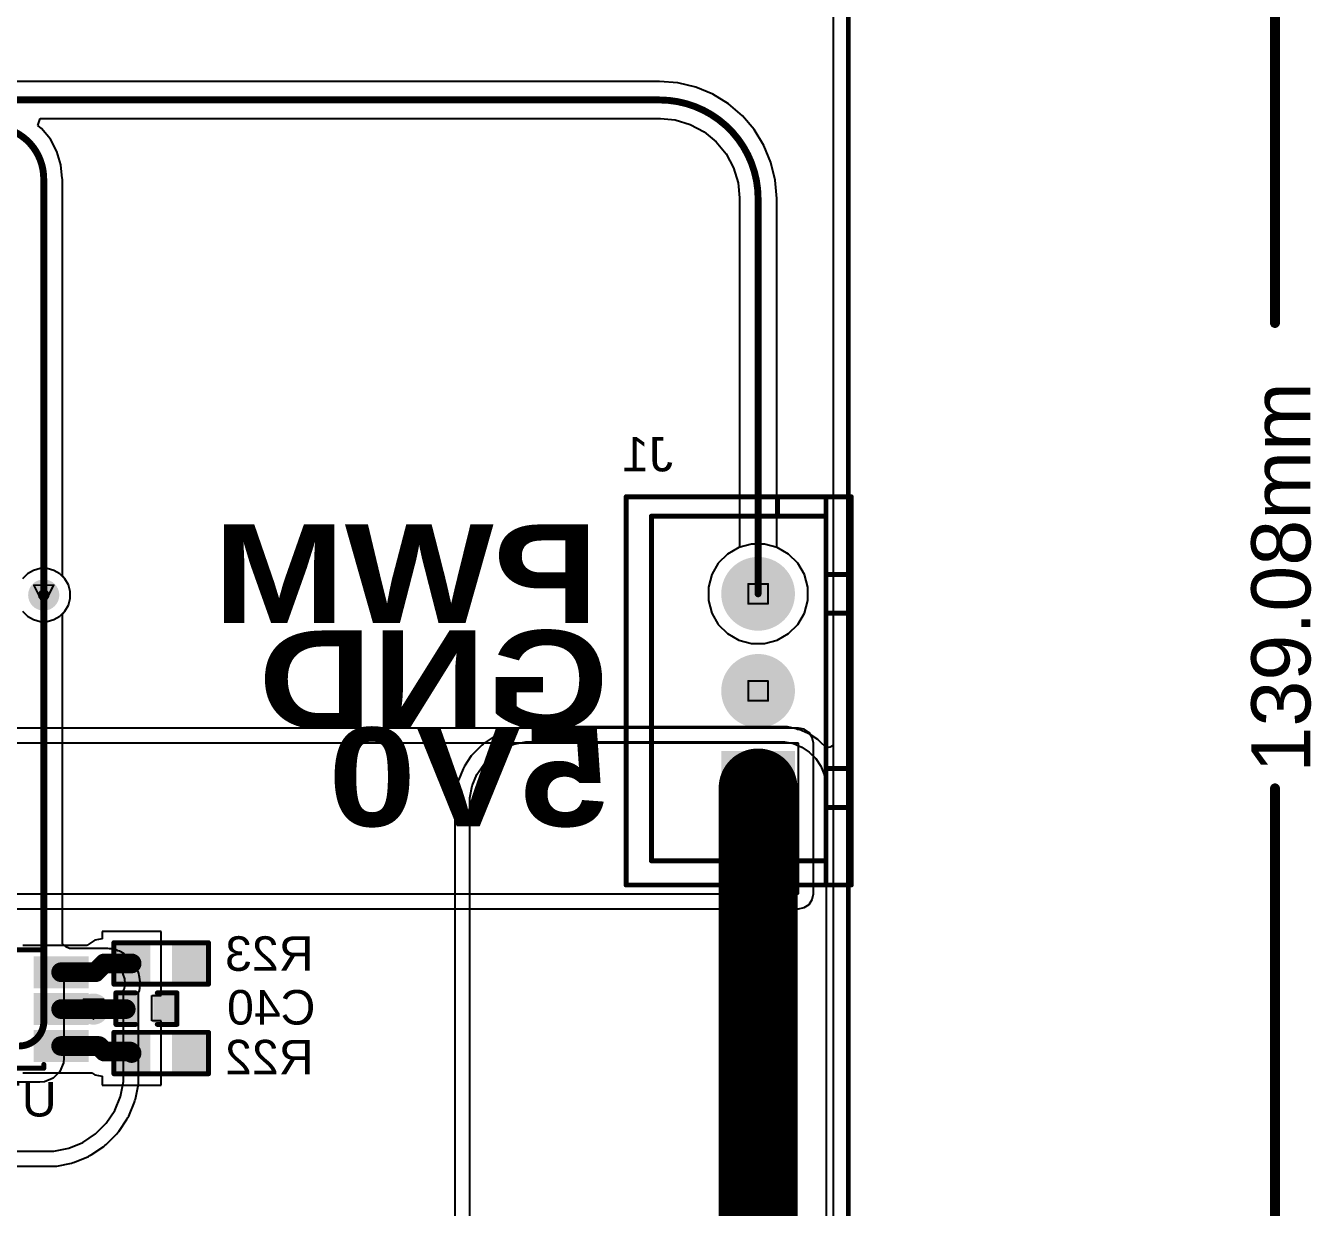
# Model space of a CAD drawing. Header units: inches. Extents: x -7 to 348, y -14 to 159.
# Drawn here: x 56.96 to 90.09, y 45.9 to 76.33 of the extents above; entities that cross this region are included whole.
import ezdxf

# ---------------------------------------------------------------- set-up
doc = ezdxf.new("R2010")
doc.units = ezdxf.units.IN
for name, color, linetype in [('Board Outline', 216, 'Continuous'), ('Bottom Layer', 5, 'Continuous'), ('Bottom Overlay', 54, 'Continuous'), ('Bottom Paste', 16, 'Continuous'), ('Bottom Solder', 6, 'Continuous'), ('Dimension', 6, 'Continuous'), ('Drill Drawing', 1, 'Continuous'), ('Multi-Layer', 9, 'Continuous'), ('Pad Holes', 156, 'Continuous'), ('Top Layer', 1, 'Continuous'), ('Top Solder', 216, 'Continuous'), ('Via Holes', 16, 'Continuous')]:
    doc.layers.add(name, color=color, linetype=linetype)
doc.styles.add('Arial', font='', dxfattribs={"height": 0.2})
doc.styles.add('Arial Black_Bold', font='', dxfattribs={"height": 0.2})
doc.styles.get('Arial').set_extended_font_data('Arial')
doc.styles.get('Arial Black_Bold').set_extended_font_data('Arial Black', bold=True)

msp = doc.modelspace()

# ---------------------------------------------------------------- hatches: boundary and pattern name
at = {"layer": 'Bottom Layer'}
h = msp.add_hatch(color=5, dxfattribs=at)
edge = h.paths.add_edge_path()
edge.add_arc((75.836, 61.702), 0.9, 0, 360)
h = msp.add_hatch(color=5, dxfattribs=at)
edge = h.paths.add_edge_path()
edge.add_arc((57.429, 61.671), 0.3, 0, 360)
h = msp.add_hatch(color=5, dxfattribs=at)
edge = h.paths.add_edge_path()
edge.add_arc((75.836, 59.202), 0.9, 0, 360)
for points in [[(76.736, 57.602), (76.736, 55.802), (74.936, 55.802), (74.936, 57.602)], [(60.075, 52.627), (60.075, 51.738), (59.313, 51.738), (59.313, 52.627)], [(61.599, 52.627), (61.599, 51.738), (60.837, 51.738), (60.837, 52.627)], [(57.268, 52.266), (58.488, 52.266), (58.488, 51.646), (57.268, 51.646)], [(57.268, 51.316), (58.488, 51.316), (58.488, 50.696), (57.268, 50.696)], [(59.834, 51.336), (59.834, 50.701), (59.377, 50.701), (59.377, 51.336)], [(60.774, 51.336), (60.774, 50.701), (60.316, 50.701), (60.316, 51.336)], [(57.268, 50.366), (58.488, 50.366), (58.488, 49.746), (57.268, 49.746)], [(59.313, 49.43), (59.313, 50.319), (60.075, 50.319), (60.075, 49.43)], [(60.837, 49.43), (60.837, 50.319), (61.599, 50.319), (61.599, 49.43)]]:
    msp.add_hatch(color=5, dxfattribs=at).paths.add_polyline_path(points)
h = msp.add_hatch(color=5, dxfattribs=at)
edge = h.paths.add_edge_path()
edge.add_arc((58.71, 51.006), 0.3, 0, 360)
at = {"layer": 'Bottom Paste'}
for points in [[(60.075, 52.627), (60.075, 51.738), (59.313, 51.738), (59.313, 52.627)], [(61.599, 52.627), (61.599, 51.738), (60.837, 51.738), (60.837, 52.627)], [(57.268, 52.266), (58.488, 52.266), (58.488, 51.646), (57.268, 51.646)], [(57.268, 51.316), (58.488, 51.316), (58.488, 50.696), (57.268, 50.696)], [(59.834, 51.336), (59.834, 50.701), (59.377, 50.701), (59.377, 51.336)], [(60.774, 51.336), (60.774, 50.701), (60.316, 50.701), (60.316, 51.336)], [(57.268, 50.366), (58.488, 50.366), (58.488, 49.746), (57.268, 49.746)], [(59.313, 49.43), (59.313, 50.319), (60.075, 50.319), (60.075, 49.43)], [(60.837, 49.43), (60.837, 50.319), (61.599, 50.319), (61.599, 49.43)]]:
    msp.add_hatch(color=16, dxfattribs=at).paths.add_polyline_path(points)
at = {"layer": 'Bottom Solder'}
h = msp.add_hatch(color=6, dxfattribs=at)
edge = h.paths.add_edge_path()
edge.add_arc((75.836, 61.702), 0.95, 0, 360)
h = msp.add_hatch(color=6, dxfattribs=at)
edge = h.paths.add_edge_path()
edge.add_arc((57.429, 61.671), 0.402, 0, 360)
h = msp.add_hatch(color=6, dxfattribs=at)
edge = h.paths.add_edge_path()
edge.add_arc((75.836, 59.202), 0.95, 0, 360)
for points in [[(76.786, 57.652), (76.786, 55.752), (74.886, 55.752), (74.886, 57.652)], [(60.177, 52.729), (60.177, 51.637), (59.211, 51.637), (59.211, 52.729)], [(61.701, 52.729), (61.701, 51.637), (60.735, 51.637), (60.735, 52.729)], [(57.166, 52.367), (58.59, 52.367), (58.59, 51.544), (57.166, 51.544)], [(57.166, 51.417), (58.59, 51.417), (58.59, 50.594), (57.166, 50.594)], [(59.894, 51.396), (59.894, 50.641), (59.317, 50.641), (59.317, 51.396)], [(60.834, 51.396), (60.834, 50.641), (60.256, 50.641), (60.256, 51.396)], [(57.166, 50.467), (58.59, 50.467), (58.59, 49.644), (57.166, 49.644)], [(59.211, 49.329), (59.211, 50.421), (60.177, 50.421), (60.177, 49.329)], [(60.735, 49.329), (60.735, 50.421), (61.701, 50.421), (61.701, 49.329)]]:
    msp.add_hatch(color=6, dxfattribs=at).paths.add_polyline_path(points)
h = msp.add_hatch(color=6, dxfattribs=at)
edge = h.paths.add_edge_path()
edge.add_arc((58.71, 51.006), 0.402, 0, 360)
at = {"layer": 'Multi-Layer'}
h = msp.add_hatch(color=9, dxfattribs=at)
edge = h.paths.add_edge_path()
edge.add_arc((75.836, 61.702), 0.9, 0, 360)
h = msp.add_hatch(color=9, dxfattribs=at)
edge = h.paths.add_edge_path()
edge.add_arc((75.836, 59.202), 0.9, 0, 360)
msp.add_hatch(color=9, dxfattribs=at).paths.add_polyline_path([(76.736, 57.602), (76.736, 55.802), (74.936, 55.802), (74.936, 57.602)])
at = {"layer": 'Pad Holes'}
h = msp.add_hatch(color=7, dxfattribs=at)
edge = h.paths.add_edge_path()
edge.add_arc((75.836, 61.702), 0.5, 0, 360)
h = msp.add_hatch(color=7, dxfattribs=at)
edge = h.paths.add_edge_path()
edge.add_arc((75.836, 59.202), 0.5, 0, 360)
h = msp.add_hatch(color=7, dxfattribs=at)
edge = h.paths.add_edge_path()
edge.add_arc((75.836, 56.702), 0.5, 0, 360)
at = {"layer": 'Top Layer'}
h = msp.add_hatch(color=1, dxfattribs=at)
edge = h.paths.add_edge_path()
edge.add_arc((75.836, 61.702), 0.9, 0, 360)
h = msp.add_hatch(color=1, dxfattribs=at)
edge = h.paths.add_edge_path()
edge.add_arc((57.429, 61.671), 0.3, 0, 360)
h = msp.add_hatch(color=1, dxfattribs=at)
edge = h.paths.add_edge_path()
edge.add_arc((75.836, 59.202), 0.9, 0, 360)
msp.add_hatch(color=1, dxfattribs=at).paths.add_polyline_path([(76.736, 57.602), (76.736, 55.802), (74.936, 55.802), (74.936, 57.602)])
h = msp.add_hatch(color=1, dxfattribs=at)
edge = h.paths.add_edge_path()
edge.add_arc((58.71, 51.006), 0.3, 0, 360)
at = {"layer": 'Top Solder'}
h = msp.add_hatch(color=216, dxfattribs=at)
edge = h.paths.add_edge_path()
edge.add_arc((75.836, 61.702), 0.95, 0, 360)
h = msp.add_hatch(color=216, dxfattribs=at)
edge = h.paths.add_edge_path()
edge.add_arc((75.836, 59.202), 0.95, 0, 360)
msp.add_hatch(color=216, dxfattribs=at).paths.add_polyline_path([(76.786, 57.652), (76.786, 55.752), (74.886, 55.752), (74.886, 57.652)])
at = {"layer": 'Via Holes'}
h = msp.add_hatch(color=7, dxfattribs=at)
edge = h.paths.add_edge_path()
edge.add_arc((57.429, 61.671), 0.15, 0, 360)
h = msp.add_hatch(color=7, dxfattribs=at)
edge = h.paths.add_edge_path()
edge.add_arc((58.71, 51.006), 0.15, 0, 360)

# ---------------------------------------------------------------- linework, layer by layer
at = {"layer": 'Board Outline', "const_width": 0.127}
msp.add_lwpolyline([(78.161, -1.45), (78.161, 82.4)], dxfattribs=at)
msp.add_lwpolyline([(78.161, -1.45), (78.161, 82.4)], dxfattribs=at)
msp.add_lwpolyline([(78.161, -1.45), (78.161, 82.4)], dxfattribs=at)
msp.add_lwpolyline([(78.161, -1.45), (78.161, 82.4)], dxfattribs=at)
at = {"layer": 'Bottom Layer'}
for p, q in [((77.773, 82.4), (77.773, -1.45)), ((73.296, 74.901), (10.343, 74.901)), ((73.768, 74.864), (73.296, 74.901)), ((73.296, 74.901), (73.296, 74.901)), ((74.229, 74.753), (73.768, 74.864)), ((74.667, 74.572), (74.229, 74.753)), ((75.071, 74.325), (74.667, 74.572)), ((75.431, 74.017), (75.071, 74.325)), ((57.275, 73.765), (57.338, 73.943)), ((57.338, 73.943), (73.296, 73.943)), ((73.296, 73.943), (73.318, 73.947)), ((73.318, 73.947), (73.699, 73.91)), ((73.699, 73.91), (74.087, 73.792)), ((75.739, 73.657), (75.431, 74.017)), ((57.373, 73.684), (57.275, 73.765)), ((57.6, 73.408), (57.373, 73.684)), ((74.087, 73.792), (74.445, 73.601)), ((74.445, 73.601), (74.758, 73.344)), ((75.986, 73.253), (75.739, 73.657)), ((57.769, 73.092), (57.6, 73.408)), ((74.758, 73.344), (75.015, 73.031)), ((76.167, 72.815), (75.986, 73.253)), ((57.873, 72.749), (57.769, 73.092)), ((75.015, 73.031), (75.206, 72.673)), ((57.908, 72.397), (57.873, 72.749)), ((75.206, 72.673), (75.324, 72.285)), ((76.278, 72.354), (76.167, 72.815)), ((57.909, 72.393), (57.908, 72.397)), ((57.909, 62.155), (57.909, 72.393)), ((75.324, 72.285), (75.361, 71.904)), ((76.315, 71.882), (76.278, 72.354)), ((75.361, 71.904), (75.357, 71.882)), ((75.357, 71.882), (75.357, 62.9)), ((76.315, 62.9), (76.315, 71.882)), ((76.315, 71.882), (76.315, 71.882)), ((75.049, 62.727), (74.811, 62.489)), ((75.342, 62.896), (75.049, 62.727)), ((75.357, 62.9), (75.342, 62.896)), ((76.33, 62.896), (76.315, 62.9)), ((76.623, 62.727), (76.33, 62.896)), ((76.861, 62.489), (76.623, 62.727)), ((74.811, 62.489), (74.642, 62.196)), ((77.03, 62.196), (76.861, 62.489)), ((57.974, 62.089), (57.909, 62.155)), ((58.064, 61.934), (57.974, 62.089)), ((74.642, 62.196), (74.555, 61.871)), ((77.117, 61.871), (77.03, 62.196)), ((58.11, 61.761), (58.064, 61.934)), ((58.11, 61.582), (58.11, 61.761)), ((74.555, 61.871), (74.555, 61.533)), ((77.117, 61.533), (77.117, 61.871)), ((57.974, 61.253), (58.064, 61.408)), ((58.064, 61.408), (58.11, 61.582)), ((74.555, 61.533), (74.642, 61.208)), ((77.03, 61.208), (77.117, 61.533)), ((56.884, 61.253), (57.011, 61.126)), ((57.011, 61.126), (57.167, 61.037)), ((57.167, 61.037), (57.34, 60.99)), ((57.34, 60.99), (57.519, 60.99)), ((57.519, 60.99), (57.692, 61.037)), ((57.692, 61.037), (57.848, 61.126)), ((57.848, 61.126), (57.974, 61.253)), ((74.642, 61.208), (74.811, 60.915)), ((76.861, 60.915), (77.03, 61.208)), ((74.811, 60.915), (75.049, 60.677)), ((75.049, 60.677), (75.342, 60.508)), ((76.33, 60.508), (76.623, 60.677)), ((76.623, 60.677), (76.861, 60.915)), ((75.342, 60.508), (75.667, 60.421)), ((75.667, 60.421), (76.005, 60.421)), ((76.005, 60.421), (76.33, 60.508)), ((76.873, 58.244), (51.123, 58.244)), ((77.022, 58.215), (76.873, 58.244)), ((77.148, 58.131), (77.022, 58.215)), ((77.232, 58.005), (77.148, 58.131)), ((77.262, 57.856), (77.232, 58.005)), ((76.873, 57.856), (51.113, 57.856)), ((76.873, 53.979), (76.873, 57.856)), ((77.262, 53.979), (77.262, 57.856)), ((34.134, 53.979), (74.447, 53.979)), ((74.447, 53.979), (76.873, 53.979)), ((77.022, 53.62), (77.148, 53.704)), ((77.148, 53.704), (77.232, 53.83)), ((77.232, 53.83), (77.262, 53.979)), ((34.134, 53.591), (74.447, 53.591)), ((74.447, 53.591), (76.873, 53.591)), ((76.873, 53.591), (77.022, 53.62)), ((60.456, 53.008), (58.932, 53.008)), ((58.932, 53.008), (58.932, 52.819)), ((60.456, 51.357), (60.456, 53.008)), ((58.742, 52.781), (58.541, 52.647)), ((58.932, 52.819), (58.742, 52.781)), ((58.541, 52.647), (56.887, 52.647)), ((60.215, 50.7), (60.215, 51.357)), ((60.215, 51.357), (60.456, 51.357)), ((60.456, 50.7), (60.215, 50.7)), ((60.456, 49.049), (60.456, 50.7)), ((56.887, 49.365), (58.668, 49.365)), ((58.668, 49.365), (58.742, 49.315)), ((58.742, 49.315), (58.932, 49.277)), ((58.932, 49.277), (58.932, 49.049)), ((58.932, 49.049), (60.456, 49.049))]:
    msp.add_line(p, q, dxfattribs=at)
for points, const_width in [([(9.859, 74.422), (73.296, 74.422)], 0.178), ([(57.429, 61.671), (57.429, 72.393)], 0.178), ([(75.836, 61.702), (75.836, 71.882)], 0.178), ([(58.763, 51.956), (58.99, 52.183)], 0.508), ([(58.99, 52.183), (59.694, 52.183)], 0.508), ([(57.878, 51.956), (58.763, 51.956)], 0.508), ([(57.878, 51.006), (58.71, 51.006)], 0.508), ([(58.71, 51.006), (59.542, 51.006)], 0.508), ([(57.878, 50.056), (58.848, 50.056)], 0.508), ([(58.848, 50.056), (58.99, 49.913)], 0.508), ([(58.99, 49.913), (59.655, 49.913)], 0.508), ([(59.655, 49.913), (59.694, 49.875)], 0.508)]:
    msp.add_lwpolyline(points, dxfattribs=dict(at, const_width=const_width))
for points, const_width in [([(73.252, 74.422, 1), (73.34, 74.422, 1)], 0.0889), ([(73.252, 74.422, 1), (73.34, 74.422, 1)], 0.0889), ([(57.385, 72.393, 1), (57.474, 72.393, 1)], 0.0889), ([(57.385, 72.393, 1), (57.474, 72.393, 1)], 0.0889), ([(75.792, 71.882, 1), (75.88, 71.882, 1)], 0.0889), ([(75.792, 71.882, 1), (75.88, 71.882, 1)], 0.0889), ([(57.385, 61.671, 1), (57.474, 61.671, 1)], 0.0889), ([(75.792, 61.702, 1), (75.88, 61.702, 1)], 0.0889), ([(58.863, 52.183, 1), (59.117, 52.183, 1)], 0.254), ([(58.863, 52.183, 1), (59.117, 52.183, 1)], 0.254), ([(59.567, 52.183, 1), (59.821, 52.183, 1)], 0.254), ([(57.751, 51.956, 1), (58.005, 51.956, 1)], 0.254), ([(58.636, 51.956, 1), (58.89, 51.956, 1)], 0.254), ([(58.636, 51.956, 1), (58.89, 51.956, 1)], 0.254), ([(57.751, 51.006, 1), (58.005, 51.006, 1)], 0.254), ([(58.583, 51.006, 1), (58.837, 51.006, 1)], 0.254), ([(58.583, 51.006, 1), (58.837, 51.006, 1)], 0.254), ([(59.415, 51.006, 1), (59.669, 51.006, 1)], 0.254), ([(57.751, 50.056, 1), (58.005, 50.056, 1)], 0.254), ([(58.721, 50.056, 1), (58.975, 50.056, 1)], 0.254), ([(58.721, 50.056, 1), (58.975, 50.056, 1)], 0.254), ([(58.863, 49.913, 1), (59.117, 49.913, 1)], 0.254), ([(58.863, 49.913, 1), (59.117, 49.913, 1)], 0.254), ([(59.528, 49.913, 1), (59.782, 49.913, 1)], 0.254), ([(59.528, 49.913, 1), (59.782, 49.913, 1)], 0.254), ([(59.567, 49.875, 1), (59.821, 49.875, 1)], 0.254)]:
    msp.add_lwpolyline(points, format="xyb", close=True, dxfattribs=dict(at, const_width=const_width))
at = {"layer": 'Bottom Layer', "const_width": 0.178}
for points in [[(73.296, 74.422, -0.414214), (75.836, 71.882)], [(56.082, 73.74, -0.414214), (57.429, 72.393)]]:
    msp.add_lwpolyline(points, format="xyb", dxfattribs=at)
at = {"layer": 'Bottom Overlay', "const_width": 0.127}
for points in [[(72.436, 64.202), (78.236, 64.202)], [(72.436, 54.202), (72.436, 64.202)], [(76.336, 63.702), (76.336, 64.202)], [(76.336, 64.202), (77.586, 64.202)], [(77.586, 63.702), (77.586, 64.202)], [(78.236, 64.202), (78.236, 54.202)], [(73.086, 54.827), (73.086, 63.702)], [(73.086, 63.702), (77.586, 63.702)], [(76.336, 63.702), (77.586, 63.702)], [(77.586, 54.827), (77.586, 63.702)], [(77.586, 62.202), (77.586, 61.202)], [(77.586, 62.202), (78.211, 62.202)], [(78.211, 61.202), (78.211, 62.202)], [(77.586, 61.202), (78.211, 61.202)], [(77.586, 56.202), (77.586, 57.202)], [(77.586, 57.202), (78.211, 57.202)], [(78.211, 57.202), (78.211, 56.202)], [(77.586, 56.202), (78.211, 56.202)], [(73.086, 54.827), (77.586, 54.827)], [(76.336, 54.827), (76.336, 54.202)], [(76.336, 54.827), (77.586, 54.827)], [(77.586, 54.827), (77.586, 54.202)], [(72.436, 54.202), (78.236, 54.202)], [(76.336, 54.202), (77.586, 54.202)], [(59.237, 52.716), (61.675, 52.716)], [(59.237, 51.649), (59.237, 52.716)], [(61.675, 51.649), (61.675, 52.716)], [(55.679, 52.53), (57.432, 52.53)], [(57.432, 52.43), (57.432, 52.53)], [(59.237, 51.649), (61.675, 51.649)], [(59.288, 50.612), (59.288, 51.424)], [(59.288, 51.424), (59.796, 51.424)], [(60.354, 51.424), (60.862, 51.424)], [(60.862, 50.612), (60.862, 51.424)], [(59.237, 49.341), (59.237, 50.408)], [(59.237, 50.408), (61.675, 50.408)], [(59.288, 50.612), (59.796, 50.612)], [(60.354, 50.612), (60.862, 50.612)], [(61.675, 49.341), (61.675, 50.408)], [(55.679, 49.482), (57.432, 49.482)], [(57.432, 49.482), (57.432, 49.582)], [(59.237, 49.341), (61.675, 49.341)]]:
    msp.add_lwpolyline(points, dxfattribs=at)
at = {"layer": 'Bottom Overlay', "const_width": 0.0635}
for points in [[(72.404, 64.202, 1), (72.468, 64.202, 1)], [(72.404, 64.202, 1), (72.468, 64.202, 1)], [(76.304, 64.202, 1), (76.368, 64.202, 1)], [(76.304, 64.202, 1), (76.368, 64.202, 1)], [(77.554, 64.202, 1), (77.618, 64.202, 1)], [(77.554, 64.202, 1), (77.618, 64.202, 1)], [(78.204, 64.202, 1), (78.268, 64.202, 1)], [(78.204, 64.202, 1), (78.268, 64.202, 1)], [(73.054, 63.702, 1), (73.118, 63.702, 1)], [(73.054, 63.702, 1), (73.118, 63.702, 1)], [(76.304, 63.702, 1), (76.368, 63.702, 1)], [(76.304, 63.702, 1), (76.368, 63.702, 1)], [(77.554, 63.702, 1), (77.618, 63.702, 1)], [(77.554, 63.702, 1), (77.618, 63.702, 1)], [(77.554, 63.702, 1), (77.618, 63.702, 1)], [(77.554, 63.702, 1), (77.618, 63.702, 1)], [(77.554, 62.202, 1), (77.618, 62.202, 1)], [(77.554, 62.202, 1), (77.618, 62.202, 1)], [(78.179, 62.202, 1), (78.243, 62.202, 1)], [(78.179, 62.202, 1), (78.243, 62.202, 1)], [(77.554, 61.202, 1), (77.618, 61.202, 1)], [(77.554, 61.202, 1), (77.618, 61.202, 1)], [(78.179, 61.202, 1), (78.243, 61.202, 1)], [(78.179, 61.202, 1), (78.243, 61.202, 1)], [(77.554, 57.202, 1), (77.618, 57.202, 1)], [(77.554, 57.202, 1), (77.618, 57.202, 1)], [(78.179, 57.202, 1), (78.243, 57.202, 1)], [(78.179, 57.202, 1), (78.243, 57.202, 1)], [(77.554, 56.202, 1), (77.618, 56.202, 1)], [(77.554, 56.202, 1), (77.618, 56.202, 1)], [(78.179, 56.202, 1), (78.243, 56.202, 1)], [(78.179, 56.202, 1), (78.243, 56.202, 1)], [(73.054, 54.827, 1), (73.118, 54.827, 1)], [(73.054, 54.827, 1), (73.118, 54.827, 1)], [(76.304, 54.827, 1), (76.368, 54.827, 1)], [(76.304, 54.827, 1), (76.368, 54.827, 1)], [(77.554, 54.827, 1), (77.618, 54.827, 1)], [(77.554, 54.827, 1), (77.618, 54.827, 1)], [(77.554, 54.827, 1), (77.618, 54.827, 1)], [(77.554, 54.827, 1), (77.618, 54.827, 1)], [(72.404, 54.202, 1), (72.468, 54.202, 1)], [(72.404, 54.202, 1), (72.468, 54.202, 1)], [(76.304, 54.202, 1), (76.368, 54.202, 1)], [(76.304, 54.202, 1), (76.368, 54.202, 1)], [(77.554, 54.202, 1), (77.618, 54.202, 1)], [(77.554, 54.202, 1), (77.618, 54.202, 1)], [(78.204, 54.202, 1), (78.268, 54.202, 1)], [(78.204, 54.202, 1), (78.268, 54.202, 1)], [(59.205, 52.716, 1), (59.269, 52.716, 1)], [(59.205, 52.716, 1), (59.269, 52.716, 1)], [(61.644, 52.716, 1), (61.707, 52.716, 1)], [(61.644, 52.716, 1), (61.707, 52.716, 1)], [(57.4, 52.53, 1), (57.463, 52.53, 1)], [(57.4, 52.53, 1), (57.463, 52.53, 1)], [(57.4, 52.43, 1), (57.463, 52.43, 1)], [(59.205, 51.649, 1), (59.269, 51.649, 1)], [(59.205, 51.649, 1), (59.269, 51.649, 1)], [(61.644, 51.649, 1), (61.707, 51.649, 1)], [(61.644, 51.649, 1), (61.707, 51.649, 1)], [(59.256, 51.424, 1), (59.319, 51.424, 1)], [(59.256, 51.424, 1), (59.319, 51.424, 1)], [(59.764, 51.424, 1), (59.827, 51.424, 1)], [(60.323, 51.424, 1), (60.386, 51.424, 1)], [(60.831, 51.424, 1), (60.894, 51.424, 1)], [(60.831, 51.424, 1), (60.894, 51.424, 1)], [(59.205, 50.408, 1), (59.269, 50.408, 1)], [(59.205, 50.408, 1), (59.269, 50.408, 1)], [(59.256, 50.612, 1), (59.319, 50.612, 1)], [(59.256, 50.612, 1), (59.319, 50.612, 1)], [(59.764, 50.612, 1), (59.827, 50.612, 1)], [(60.323, 50.612, 1), (60.386, 50.612, 1)], [(60.831, 50.612, 1), (60.894, 50.612, 1)], [(60.831, 50.612, 1), (60.894, 50.612, 1)], [(61.644, 50.408, 1), (61.707, 50.408, 1)], [(61.644, 50.408, 1), (61.707, 50.408, 1)], [(57.4, 49.582, 1), (57.463, 49.582, 1)], [(57.4, 49.482, 1), (57.463, 49.482, 1)], [(57.4, 49.482, 1), (57.463, 49.482, 1)], [(59.205, 49.341, 1), (59.269, 49.341, 1)], [(59.205, 49.341, 1), (59.269, 49.341, 1)], [(61.644, 49.341, 1), (61.707, 49.341, 1)], [(61.644, 49.341, 1), (61.707, 49.341, 1)]]:
    msp.add_lwpolyline(points, format="xyb", close=True, dxfattribs=at)
at = {"layer": 'Dimension', "const_width": 0.254}
for points in [[(89.154, 68.677), (89.154, 132.631)], [(89.154, -6.45), (89.154, 56.692)]]:
    msp.add_lwpolyline(points, dxfattribs=at)
at = {"layer": 'Dimension', "const_width": 0.127}
for points in [[(89.09, 68.677, 1), (89.218, 68.677, 1)], [(89.09, 56.692, 1), (89.218, 56.692, 1)]]:
    msp.add_lwpolyline(points, format="xyb", close=True, dxfattribs=at)
at = {"layer": 'Drill Drawing', "const_width": 0.0508}
for points in [[(57.175, 61.925), (57.683, 61.925)], [(57.175, 61.925), (57.429, 61.417)], [(57.429, 61.417), (57.683, 61.925)], [(75.582, 61.956), (76.09, 61.956)], [(75.582, 61.448), (75.582, 61.956)], [(76.09, 61.448), (76.09, 61.956)], [(75.582, 61.448), (76.09, 61.448)], [(75.582, 59.456), (76.09, 59.456)], [(75.582, 58.948), (75.582, 59.456)], [(76.09, 58.948), (76.09, 59.456)], [(75.582, 58.948), (76.09, 58.948)], [(75.582, 56.956), (76.09, 56.956)], [(75.582, 56.448), (75.582, 56.956)], [(76.09, 56.448), (76.09, 56.956)], [(75.582, 56.448), (76.09, 56.448)], [(58.456, 51.26), (58.964, 51.26)], [(58.456, 51.26), (58.71, 50.752)], [(58.71, 50.752), (58.964, 51.26)]]:
    msp.add_lwpolyline(points, dxfattribs=at)
at = {"layer": 'Drill Drawing', "const_width": 0.0254}
for points in [[(57.163, 61.925, 1), (57.188, 61.925, 1)], [(57.163, 61.925, 1), (57.188, 61.925, 1)], [(57.671, 61.925, 1), (57.696, 61.925, 1)], [(57.671, 61.925, 1), (57.696, 61.925, 1)], [(75.569, 61.956, 1), (75.595, 61.956, 1)], [(75.569, 61.956, 1), (75.595, 61.956, 1)], [(76.077, 61.956, 1), (76.103, 61.956, 1)], [(76.077, 61.956, 1), (76.103, 61.956, 1)], [(57.417, 61.417, 1), (57.442, 61.417, 1)], [(57.417, 61.417, 1), (57.442, 61.417, 1)], [(75.569, 61.448, 1), (75.595, 61.448, 1)], [(75.569, 61.448, 1), (75.595, 61.448, 1)], [(76.077, 61.448, 1), (76.103, 61.448, 1)], [(76.077, 61.448, 1), (76.103, 61.448, 1)], [(75.569, 59.456, 1), (75.595, 59.456, 1)], [(75.569, 59.456, 1), (75.595, 59.456, 1)], [(76.077, 59.456, 1), (76.103, 59.456, 1)], [(76.077, 59.456, 1), (76.103, 59.456, 1)], [(75.569, 58.948, 1), (75.595, 58.948, 1)], [(75.569, 58.948, 1), (75.595, 58.948, 1)], [(76.077, 58.948, 1), (76.103, 58.948, 1)], [(76.077, 58.948, 1), (76.103, 58.948, 1)], [(75.569, 56.956, 1), (75.595, 56.956, 1)], [(75.569, 56.956, 1), (75.595, 56.956, 1)], [(76.077, 56.956, 1), (76.103, 56.956, 1)], [(76.077, 56.956, 1), (76.103, 56.956, 1)], [(75.569, 56.448, 1), (75.595, 56.448, 1)], [(75.569, 56.448, 1), (75.595, 56.448, 1)], [(76.077, 56.448, 1), (76.103, 56.448, 1)], [(76.077, 56.448, 1), (76.103, 56.448, 1)], [(58.443, 51.26, 1), (58.469, 51.26, 1)], [(58.443, 51.26, 1), (58.469, 51.26, 1)], [(58.951, 51.26, 1), (58.977, 51.26, 1)], [(58.951, 51.26, 1), (58.977, 51.26, 1)], [(58.697, 50.752, 1), (58.723, 50.752, 1)], [(58.697, 50.752, 1), (58.723, 50.752, 1)]]:
    msp.add_lwpolyline(points, format="xyb", close=True, dxfattribs=at)
at = {"layer": 'Top Layer'}
for p, q in [((77.773, 82.4), (77.773, 57.794)), ((75.667, 62.983), (75.342, 62.896)), ((76.005, 62.983), (75.667, 62.983)), ((76.33, 62.896), (76.005, 62.983)), ((75.049, 62.727), (74.811, 62.489)), ((75.342, 62.896), (75.049, 62.727)), ((76.623, 62.727), (76.33, 62.896)), ((76.861, 62.489), (76.623, 62.727)), ((57.167, 62.306), (57.011, 62.216)), ((57.34, 62.352), (57.167, 62.306)), ((57.519, 62.352), (57.34, 62.352)), ((57.692, 62.306), (57.519, 62.352)), ((57.848, 62.216), (57.692, 62.306)), ((74.811, 62.489), (74.642, 62.196)), ((77.03, 62.196), (76.861, 62.489)), ((57.011, 62.216), (56.884, 62.089)), ((57.974, 62.089), (57.848, 62.216)), ((58.064, 61.934), (57.974, 62.089)), ((74.642, 62.196), (74.555, 61.871)), ((77.117, 61.871), (77.03, 62.196)), ((58.11, 61.761), (58.064, 61.934)), ((58.11, 61.582), (58.11, 61.761)), ((74.555, 61.871), (74.555, 61.533)), ((77.117, 61.533), (77.117, 61.871)), ((57.974, 61.253), (58.064, 61.408)), ((58.064, 61.408), (58.11, 61.582)), ((74.555, 61.533), (74.642, 61.208)), ((77.03, 61.208), (77.117, 61.533)), ((57.912, 61.19), (57.974, 61.253)), ((57.912, 52.695), (57.912, 61.19)), ((74.642, 61.208), (74.811, 60.915)), ((76.861, 60.915), (77.03, 61.208)), ((74.811, 60.915), (75.049, 60.677)), ((75.049, 60.677), (75.342, 60.508)), ((76.33, 60.508), (76.623, 60.677)), ((76.623, 60.677), (76.861, 60.915)), ((75.342, 60.508), (75.667, 60.421)), ((75.667, 60.421), (76.005, 60.421)), ((76.005, 60.421), (76.33, 60.508)), ((69.037, 58.031), (68.775, 57.856)), ((69.072, 58.046), (69.037, 58.031)), ((69.104, 58.067), (69.072, 58.046)), ((69.395, 58.188), (69.104, 58.067)), ((69.433, 58.195), (69.395, 58.188)), ((69.468, 58.21), (69.433, 58.195)), ((69.777, 58.272), (69.468, 58.21)), ((69.815, 58.272), (69.777, 58.272)), ((69.853, 58.279), (69.815, 58.272)), ((70.01, 58.279), (69.853, 58.279)), ((70.011, 58.279), (70.01, 58.279)), ((76.397, 58.279), (70.011, 58.279)), ((76.514, 58.279), (76.397, 58.279)), ((76.552, 58.272), (76.514, 58.279)), ((76.59, 58.272), (76.552, 58.272)), ((76.82, 58.226), (76.59, 58.272)), ((76.855, 58.211), (76.82, 58.226)), ((76.893, 58.204), (76.855, 58.211)), ((77.109, 58.114), (76.893, 58.204)), ((77.141, 58.093), (77.109, 58.114)), ((77.176, 58.078), (77.141, 58.093)), ((77.371, 57.948), (77.176, 58.078)), ((68.716, 57.808), (68.493, 57.585)), ((68.748, 57.829), (68.716, 57.808)), ((68.775, 57.856), (68.748, 57.829)), ((68.991, 57.533), (69.253, 57.708)), ((69.253, 57.708), (69.544, 57.829)), ((69.544, 57.829), (69.853, 57.891)), ((69.853, 57.891), (70.011, 57.891)), ((70.011, 57.891), (70.011, 57.891)), ((70.011, 57.891), (76.397, 57.891)), ((76.397, 57.891), (76.514, 57.891)), ((76.514, 57.891), (76.744, 57.845)), ((76.744, 57.845), (76.96, 57.755)), ((76.96, 57.755), (77.155, 57.625)), ((77.398, 57.921), (77.371, 57.948)), ((77.43, 57.9), (77.398, 57.921)), ((77.595, 57.735), (77.43, 57.9)), ((77.6, 57.735), (77.595, 57.735)), ((77.697, 57.749), (77.6, 57.735)), ((77.773, 57.794), (77.697, 57.749)), ((68.445, 57.526), (68.27, 57.264)), ((68.472, 57.553), (68.445, 57.526)), ((68.493, 57.585), (68.472, 57.553)), ((68.593, 57.048), (68.768, 57.31)), ((68.768, 57.31), (68.991, 57.533)), ((77.155, 57.625), (77.321, 57.46)), ((77.321, 57.46), (77.451, 57.265)), ((68.234, 57.197), (68.113, 56.906)), ((68.255, 57.229), (68.234, 57.197)), ((68.27, 57.264), (68.255, 57.229)), ((68.472, 56.757), (68.593, 57.048)), ((77.451, 57.265), (77.54, 57.049)), ((77.54, 57.049), (77.576, 56.868)), ((68.091, 56.833), (68.029, 56.524)), ((68.106, 56.868), (68.091, 56.833)), ((68.113, 56.906), (68.106, 56.868)), ((68.41, 56.448), (68.472, 56.757)), ((77.576, 56.868), (77.586, 56.702)), ((77.586, 56.702), (77.586, 56.702)), ((77.586, 56.702), (77.586, 56.702)), ((77.586, 56.702), (77.586, 56.702)), ((77.586, 56.702), (77.586, -1.131)), ((68.029, 56.486), (68.022, 56.448)), ((68.022, 56.448), (68.022, 56.29)), ((68.029, 56.524), (68.029, 56.486)), ((68.41, 56.29), (68.41, 56.448)), ((68.022, 56.29), (68.022, 32.042)), ((68.41, 32.032), (68.41, 56.29)), ((57.914, 52.69), (57.912, 52.695)), ((57.998, 52.612), (57.914, 52.69)), ((58.089, 52.563), (57.998, 52.612)), ((58.13, 52.571), (58.089, 52.563)), ((59.015, 52.571), (58.13, 52.571)), ((59.078, 52.571), (59.015, 52.571)), ((59.015, 52.571), (59.015, 52.571)), ((59.124, 52.562), (59.078, 52.571)), ((59.172, 52.56), (59.124, 52.562)), ((59.293, 52.53), (59.172, 52.56)), ((59.336, 52.509), (59.293, 52.53)), ((59.381, 52.496), (59.336, 52.509)), ((59.492, 52.437), (59.381, 52.496)), ((59.528, 52.407), (59.492, 52.437)), ((59.569, 52.383), (59.528, 52.407)), ((59.662, 52.299), (59.569, 52.383)), ((57.983, 52.084), (57.948, 52.001)), ((58.047, 52.148), (57.983, 52.084)), ((58.13, 52.183), (58.047, 52.148)), ((58.176, 52.183), (58.13, 52.183)), ((59.015, 52.183), (58.176, 52.183)), ((59.078, 52.183), (59.015, 52.183)), ((59.015, 52.183), (59.015, 52.183)), ((59.199, 52.153), (59.078, 52.183)), ((59.309, 52.094), (59.199, 52.153)), ((59.402, 52.01), (59.309, 52.094)), ((59.472, 51.907), (59.402, 52.01)), ((59.69, 52.261), (59.662, 52.299)), ((59.724, 52.228), (59.69, 52.261)), ((59.794, 52.124), (59.724, 52.228)), ((59.812, 52.08), (59.794, 52.124)), ((59.837, 52.04), (59.812, 52.08)), ((59.88, 51.922), (59.837, 52.04)), ((57.948, 52.001), (57.948, 51.956)), ((57.948, 51.956), (57.948, 51.956)), ((57.948, 51.956), (57.948, 49.746)), ((59.515, 51.789), (59.472, 51.907)), ((59.528, 51.665), (59.515, 51.789)), ((59.887, 51.875), (59.88, 51.922)), ((59.901, 51.83), (59.887, 51.875)), ((59.914, 51.706), (59.901, 51.83)), ((59.91, 51.658), (59.914, 51.706)), ((59.487, 51.483), (59.51, 51.541)), ((59.487, 49.341), (59.487, 51.483)), ((59.51, 51.541), (59.528, 51.665)), ((59.875, 51.422), (59.879, 51.442)), ((59.875, 49.341), (59.875, 51.422)), ((59.879, 51.442), (59.895, 51.487)), ((59.895, 51.487), (59.912, 51.611)), ((59.912, 51.611), (59.91, 51.658)), ((57.948, 49.746), (57.936, 49.624)), ((57.844, 49.4), (57.672, 49.228)), ((57.936, 49.624), (57.844, 49.4)), ((57.326, 49.124), (23.825, 49.124)), ((57.448, 49.136), (57.326, 49.124)), ((57.326, 49.124), (57.326, 49.124)), ((57.672, 49.228), (57.448, 49.136)), ((59.41, 48.759), (59.487, 49.145)), ((59.487, 49.145), (59.487, 49.341)), ((59.487, 49.341), (59.487, 49.341)), ((59.791, 48.683), (59.868, 49.069)), ((59.868, 49.107), (59.875, 49.145)), ((59.868, 49.069), (59.868, 49.107)), ((59.875, 49.145), (59.875, 49.341)), ((59.875, 49.341), (59.875, 49.341)), ((59.26, 48.396), (59.41, 48.759)), ((59.041, 48.069), (59.26, 48.396)), ((59.619, 48.247), (59.769, 48.611)), ((59.769, 48.611), (59.776, 48.648)), ((59.776, 48.648), (59.791, 48.683)), ((58.763, 47.791), (59.041, 48.069)), ((59.364, 47.853), (59.583, 48.18)), ((59.583, 48.18), (59.597, 48.216)), ((59.597, 48.216), (59.619, 48.247)), ((58.436, 47.573), (58.763, 47.791)), ((59.038, 47.516), (59.316, 47.794)), ((59.316, 47.794), (59.337, 47.826)), ((59.337, 47.826), (59.364, 47.853)), ((57.688, 47.346), (58.073, 47.422)), ((58.073, 47.422), (58.436, 47.573)), ((58.652, 47.25), (58.979, 47.468)), ((58.979, 47.468), (59.006, 47.495)), ((59.006, 47.495), (59.038, 47.516)), ((24.274, 47.346), (57.491, 47.346)), ((57.491, 47.346), (57.688, 47.346)), ((57.763, 46.965), (58.149, 47.041)), ((58.149, 47.041), (58.184, 47.056)), ((58.184, 47.056), (58.222, 47.063)), ((58.222, 47.063), (58.585, 47.214)), ((58.585, 47.214), (58.617, 47.235)), ((58.617, 47.235), (58.652, 47.25)), ((24.64, 46.957), (57.688, 46.957)), ((57.688, 46.957), (57.725, 46.965)), ((57.725, 46.965), (57.763, 46.965))]:
    msp.add_line(p, q, dxfattribs=at)
for points, const_width in [([(57.429, 61.671), (57.432, 61.671)], 0.178), ([(57.432, 50.696), (57.432, 61.671)], 0.178), ([(75.836, 22.465), (75.836, 56.702)], 2.032)]:
    msp.add_lwpolyline(points, dxfattribs=dict(at, const_width=const_width))
for points, const_width in [([(57.385, 61.671, 1), (57.474, 61.671, 1)], 0.0889), ([(57.388, 61.671, 1), (57.477, 61.671, 1)], 0.0889), ([(57.388, 61.671, 1), (57.477, 61.671, 1)], 0.0889), ([(75.328, 56.702, 1), (76.344, 56.702, 1)], 1.016), ([(57.388, 50.696, 1), (57.477, 50.696, 1)], 0.0889), ([(57.388, 50.696, 1), (57.477, 50.696, 1)], 0.0889)]:
    msp.add_lwpolyline(points, format="xyb", close=True, dxfattribs=dict(at, const_width=const_width))
at = {"layer": 'Top Layer', "const_width": 0.178}
msp.add_lwpolyline([(57.432, 50.696, -0.414214), (56.792, 50.056)], format="xyb", dxfattribs=at)

# ---------------------------------------------------------------- texts
at = {"layer": 'Bottom Overlay', "style": 'Arial', "text_generation_flag": 2}
for s, p in [('J1', (73.643, 64.856)), ('R23', (64.381, 51.992)), ('C40', (64.431, 50.608)), ('R22', (64.381, 49.325)), ('U7', (57.762, 48.24))]:
    msp.add_text(s, height=0.889, dxfattribs=at).set_placement(p)
at = {"layer": 'Bottom Overlay', "style": 'Arial Black_Bold', "text_generation_flag": 2}
for s, p in [('PWM', (71.729, 60.949)), ('GND', (71.983, 58.218)), ('5V0', (71.983, 55.716))]:
    msp.add_text(s, height=2.54, rotation=360, dxfattribs=at).set_placement(p)
at = {"layer": 'Dimension', "style": 'Arial'}
msp.add_text('139.08mm', height=1.524, rotation=90, dxfattribs=at).set_placement((90.068, 57.098))

doc.saveas('drawing.dxf')
